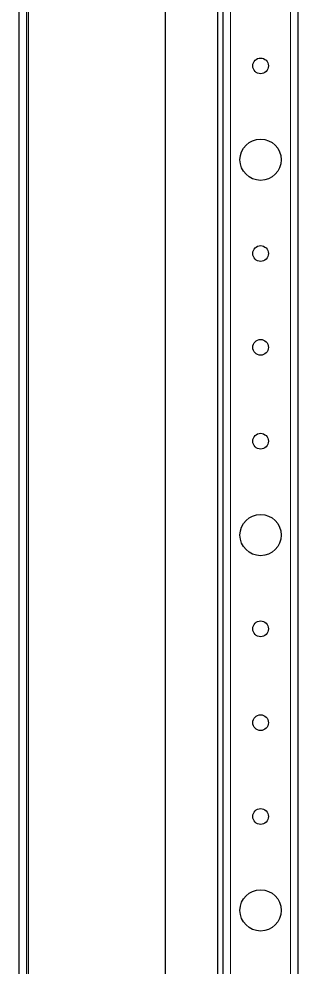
# Model space of a CAD drawing. Header units: millimetres. Extents: x -683 to 2605, y -1229 to 1219.
# Drawn here: x -454.2 to -379.7, y -638.2 to -385.6 of the extents above; entities that cross this region are included whole.
import ezdxf

# ---------------------------------------------------------------- set-up
doc = ezdxf.new("R2010")
doc.units = ezdxf.units.MM

msp = doc.modelspace()

# ---------------------------------------------------------------- linework, layer by layer
at = {"color": 7, "linetype": 'Continuous', "lineweight": 25}
for p, q in [((-454.16, 554.38), (-454.16, -800.62)), ((-452.16, 554.38), (-452.16, -800.62)), ((-401.16, 522.88), (-401.16, -769.12)), ((-399.66, -740.62), (-399.66, 494.38)), ((-379.66, -740.62), (-379.66, 494.38)), ((-415.16, -345.62), (-415.16, -650.62))]:
    msp.add_line(p, q, dxfattribs=at)
at = {"color": 8, "linetype": 'Continuous', "lineweight": 18}
for p, q in [((-397.66, -740.62), (-397.66, 494.38)), ((-381.66, -740.62), (-381.66, 494.38)), ((-451.56, -649.42), (-451.56, -346.82))]:
    msp.add_line(p, q, dxfattribs=at)
at = {"color": 7, "linetype": 'Continuous', "lineweight": 25}
for centre, radius in [((-389.66, -398.12), 2.1), ((-389.66, -423.12), 5.5), ((-389.66, -448.12), 2.1), ((-389.66, -473.12), 2.1), ((-389.66, -498.12), 2.1), ((-389.66, -523.12), 5.5), ((-389.66, -548.12), 2.1), ((-389.66, -573.12), 2.1), ((-389.66, -598.12), 2.1), ((-389.66, -623.12), 5.5)]:
    msp.add_circle(centre, radius, dxfattribs=at)

doc.saveas('drawing.dxf')
